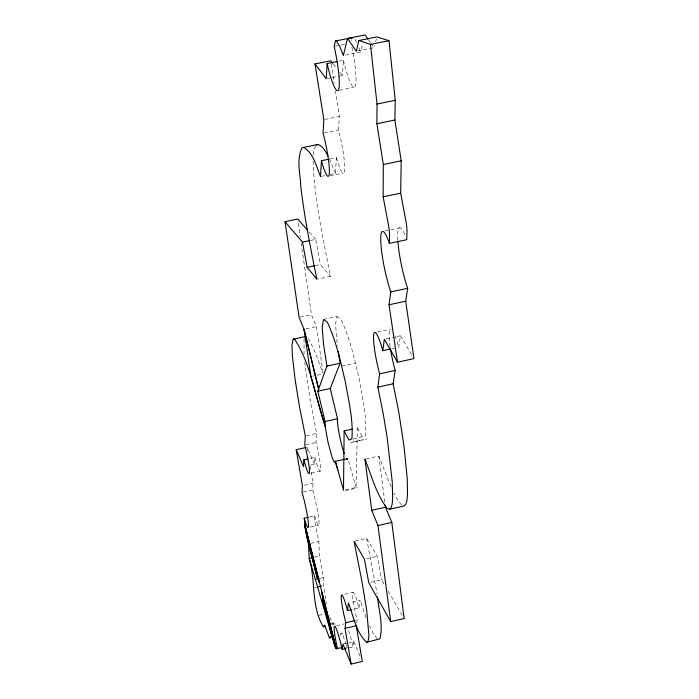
<?xml version="1.0" encoding="UTF-8"?>
<svg xmlns="http://www.w3.org/2000/svg" width="699" height="699" viewBox="0 0 699 699"><rect width="100%" height="100%" fill="white"/><g stroke="black" fill="none" stroke-linecap="round" stroke-linejoin="round"><path stroke-width="0.52" stroke-dasharray="3.5 2.62" d="M313.117 161.198C314.367 200.089 323.165 238.272 330.435 276.358L317.914 279.023M345.594 489.781L356.088 487.43L357.381 428.024L354.323 428.705M309.447 517.015L314.664 515.845L314.865 520.475A19.485 1.887 77.3 0 0 315.301 523.778L318.849 541.524L319.478 556.072L323.357 577.627L323.628 585.57L326.267 603.709M314.664 515.845A22.814 2.228 77.4 0 0 319.015 521.043A22.814 2.228 77.4 0 0 312.628 489.85L313.1 483.28L311.125 471.642M310.478 465.062L314.463 464.18L314.961 457.329L308.932 458.666M314.961 457.329A21.669 2.246 77.5 0 0 320.649 469.815A21.669 2.246 77.5 0 0 316.018 442.519L316.673 433.424L310.906 404.372L305.253 366.494M330.024 174.575L335.319 173.483L336.455 157.625L329.447 159.066M336.455 157.625A29.777 4.159 78.5 0 0 344.59 169.656A29.777 4.159 78.5 0 0 338.438 130.014L339.408 116.445L335.406 90.748M340.334 75.903L342.344 75.501L343.436 60.271L339.364 61.093M304.074 338.788L304.021 354.157M313.309 155.029L313.781 150.774L315.73 145.776M349.089 647.842L353.039 646.924L353.869 641.516L348.888 642.669M356.691 622.94L357.128 620.118A22.324 2.359 77.1 0 1 352.654 593.18A22.324 2.359 77.1 0 1 358.989 607.885L351.658 609.58M358.989 607.885L360.134 600.371L350.601 602.564M392.34 348.591L398.701 347.211L400.44 335.773L395.416 336.857M323.55 319.408L336.997 316.525L335.511 324.249L337.442 346.136M351.256 40.568L351.457 39.59M357.32 51.01L374.07 47.646L374.594 45.688M375.643 41.783L376.42 38.856M345.332 55.116L360.466 52.076L362.659 44.02M331.483 624.836L333.528 624.364L334.856 622.634L335.616 624.618M339.784 635.505L342.292 633.041L345.988 644.426M353.117 439.129L365.446 435.87C367.167 416.691 362.362 397.731 359.181 378.945C354.349 358.701 350.068 338.054 340.894 319.233L336.997 316.525M343.908 643.831L347.892 642.905M345.507 647.545L347.63 647.056M318.613 615.391L324.651 614.002M330.741 623.587L334.856 622.634M336.577 625.701L344.397 623.892M340.195 633.53L342.292 633.041M320.291 578.326L323.357 577.627M314.498 587.658L316.525 587.195M370.741 582.346L381.584 579.855L384.336 584.574M344.764 594.22L353.056 592.315M355.109 541.052L366.617 538.44L377.294 556.343L381.584 579.855M314.349 557.234L319.478 556.072M366.416 558.824L377.294 556.343M310.356 527.037L318.788 525.132M310.548 543.403L318.849 541.524M304.336 485.237L313.1 483.28M303.069 491.991L312.628 489.85M345.175 490.663L357.844 487.823M353.196 441.917L366.748 438.911M350.426 442.712L363.847 439.732M344.773 459.217L347.91 458.518L356.088 487.43M345.411 460.082L347.49 459.619M365.909 458.937L378.841 456.063L391.65 488.278M311.195 473.101L320.317 471.074M306.345 435.704L316.673 433.424M305.795 444.774L316.018 442.519M386.364 338.823L394.411 337.075M341.645 366.11L355.459 363.113M312.977 376.132L316.044 375.468M317.066 375.241L322.169 374.131M300.142 317.128L311.439 314.707L316.446 326.599L323.043 372.838M306.092 328.827L316.446 326.599M377.434 332.016L389.99 329.308M315.301 265.637L320.387 264.563L330.435 276.358M310.671 240.421L315.773 239.346L320.387 264.563M384.957 230.985L389.998 229.919M391.012 229.709L400.099 227.795M321.566 176.331L324.738 175.667M329.945 175.816L343.087 173.099M324.878 119.407L339.408 116.445M324.074 132.95L338.438 130.014M339.382 90.285L353.825 87.366M327.246 78.541L331.274 77.729M332.278 77.528L339.33 76.104M335.205 46.239L346.765 43.923M377.172 638.764L373.528 633.923L369.439 625.823M309.264 232.033L315.773 239.346M401.645 505.106L398.587 501.515L393.913 493.092M333.309 64.046L336.542 68.135M339.766 72.224L342.344 75.501M368.696 40.026L370.487 42.569M371.09 43.417L374.07 47.646M354.9 39.284L356.708 42.622M400.44 335.773L412.34 355.87M308.311 338.447L314.218 350.077L322.842 372.943M388.19 591.171L404.153 618.51M357.381 428.024L362.388 437.076M329.622 616.99L333.528 624.364M346.285 645.142L346.564 645.736A19.834 1.94 77.1 0 0 346.826 646.226M329.474 158.839L335.319 173.483M314.463 464.18L307.001 447.29L307.892 452.585M353.869 641.516L360.186 656.466M366.014 617.584L360.134 600.371M358.849 47.707L360.466 52.076M366.617 538.44L377.076 593.835M310.225 466.347L310.941 470.584M331.23 63.985L334.236 83.251M298.316 223.339L300.325 237.319M301.094 242.693L311.439 314.707M378.841 456.063L384.922 502.957M304.799 362.475L305.14 365.49M390.182 346.765A30.669 4.491 77.8 0 1 391.16 329.159M394.926 335.695A30.669 4.491 77.8 0 1 398.701 347.211M397.836 240.246A37.283 5.933 78.1 0 1 405.324 235.904M351.877 47.217A36.331 5.47 78.9 0 1 354.917 86.781A36.331 5.47 78.9 0 1 343.436 60.271M348.626 630.542A23.443 2.324 77 0 1 353.039 646.924M347.91 458.518A21.608 2.508 77.5 0 1 344.939 455.661"/><path stroke-width="1.05" d="M352.287 429.151L344.135 430.951L349.002 440.047L351.912 438.867C353.371 419.671 348.583 400.745 345.358 381.96C340.544 361.706 336.263 341.068 327.298 322.152L323.55 319.408L322.204 327.106L323.427 343.637L326.949 366.084L317.835 391.213L325.061 421.488L325.385 427.709L328.146 442.965L332.112 457.286A21.625 2.394 77.5 0 0 335.004 462.397L335.389 461.305L344.773 459.217M397.897 241.286A37.283 5.933 78.1 0 0 407.674 288.32L405.708 301.199L413.965 358.604L397.495 362.196L389.037 304.781L390.776 291.937A37.318 5.662 78.1 0 1 380.745 240.613A37.318 5.662 78.1 0 1 389.43 243.366L389.544 233.903A32.399 4.945 78.3 0 0 388.967 227.717L383.139 196.803L383.314 164.518L376.883 123.714L377.023 104.029L370.479 44.43L358.902 40.507L356.272 51.219L347.586 38.454L365.114 34.95L368.102 39.179M344.135 430.951L343.497 490.252L335.389 461.305M389.43 243.366L406.766 239.696L406.993 230.224A32.372 5.181 78.4 0 0 406.442 224.029L400.676 193.142L401.191 160.814L394.891 120.027L395.241 100.315L389.011 40.708L376.944 36.898L358.902 40.507M308.399 517.251L304.222 518.195L305.113 527.369L308.469 543.874L317.267 577.837L306.826 536.386L317.573 577.898L305.856 531.546L318.054 578.755L305.113 527.369L318.665 580.353M307.927 458.894L303.908 459.785L303.506 466.609L296.21 449.675L306.022 447.509M328.443 159.276L321.435 160.718L320.509 176.55C316.289 166.511 313.668 153.116 303.584 147.402L301.959 148.013C296.166 159.748 300.456 173.911 300.753 186.423C304.502 217.616 310.609 248.468 316.874 279.242L307.158 267.368L302.501 242.134L285.035 221.688L297.695 219.04L307.822 230.417M337.32 61.503L327.132 63.548L326.241 78.751L314.996 63.932L330.732 60.769L332.672 63.225M346.127 648.532L342.178 649.45L342.912 644.059L351.16 664.05L362.292 661.455L356.263 625.762L345.044 628.366L351.16 664.05M345.044 628.366L345.813 622.73A22.342 2.246 77.1 0 1 341.269 595.793A22.342 2.246 77.1 0 1 347.473 610.542L351.658 609.58M347.473 610.542L348.486 603.054C353.449 616.291 356.132 632.333 366.591 642.311L379.88 638.86C383.41 625.186 378.806 610.681 377.556 596.911M385.201 505.089L385.481 507.221L391.816 522.433L404.153 618.51L390.715 621.629L377.967 525.561L371.763 510.314L364.913 459.164C371.658 475.731 376.053 494.036 387.185 508.365L389.465 509.291L391.108 507.745L392.165 503.979L392.672 498.238L392.253 481.917L387.194 437.915L383.48 415.127L377.844 387.132L379.644 373.834A30.695 4.281 77.7 0 1 373.677 334.69A30.695 4.281 77.7 0 1 382.799 350.662L390.217 349.054M382.799 350.662L384.345 339.26L397.495 362.196M389.465 509.291L404.022 506.006L405.761 504.442L406.897 500.659L407.491 494.901L407.229 478.553L403.996 446.207L398.736 411.763L393.126 383.777L395.162 370.453A30.669 4.491 77.8 0 1 390.488 348.81M342.178 649.45A23.451 2.211 77.1 0 0 334.646 626.155A23.451 2.211 77.1 0 0 337.434 648.55C335.232 651.451 332.838 636.955 331.78 635.478L309.22 558.405L308.469 543.874M347.586 38.454L343.314 55.518L339.635 46.047L336.446 41.075A31.866 4.675 78.8 0 0 335.354 41.171L334.148 46.449A36.365 5.216 78.9 0 1 338.587 89.69A36.365 5.216 78.9 0 1 327.132 63.548M304.947 336.665L293.143 339.207L291.972 345.096L292.427 356.665L295.258 380.518L299.513 406.862L305.306 435.931L304.773 445.001A21.686 2.141 77.5 0 1 309.474 472.306A21.686 2.141 77.5 0 1 303.908 459.785M344.196 453.599A21.608 2.508 77.5 0 1 337.512 418.745L330.26 388.504L340.072 363.235L338.264 351.475M313.318 557.47L309.22 558.405C315.887 580.747 310.819 606.295 323.322 626.723L324.563 625.011L329.404 637.907L332.523 637.182M351.973 38.2L352.279 37.781A31.831 4.91 78.9 0 1 353.423 37.676M329.404 637.907L331.78 635.478L322.903 600.555L332.741 638.79L322.833 599.087L334.402 644.076L322.58 596.972L335.424 646.881L322.143 594.342L335.983 648.2M366.591 642.311L367.735 641.682L368.522 639.48L368.889 635.496L366.774 610.856L362.038 581.918L354.061 541.288L364.441 559.27L368.766 582.8L390.715 621.629M316.193 145.095L317.905 144.466C323.121 146.056 325.498 151.762 328.084 156.104M337.434 648.55L342.274 647.431M325.655 613.774L327.665 613.303M328.679 624.058L330.741 623.587M323.322 626.723L325.358 626.252M345.813 622.73L355.066 620.59M315.179 579.497L319.268 578.562M317.538 586.959L321.601 586.033M371.763 510.314L385.481 507.221M377.967 525.561L391.816 522.433M325.061 421.488L337.512 418.745M379.644 373.834L395.162 370.453M317.835 391.213L330.26 388.504M377.844 387.132L393.126 383.777M326.949 366.084L340.072 363.235M389.037 304.781L405.708 301.199M390.776 291.937L407.674 288.32M307.158 267.368L314.279 265.856M302.501 242.134L309.648 240.631M383.139 196.803L400.676 193.142M383.314 164.518L401.191 160.814M376.883 123.714L394.891 120.027M303.584 147.402L317.905 144.466M377.023 104.029L395.241 100.315M370.479 44.43L389.011 40.708M335.677 40.944L352.628 37.563M293.143 339.207L294.471 339.024C311.466 364.747 315.031 397.355 325.227 425.953M335.302 461.541L337.809 469.938M325.315 426.879L310.941 376.578L304.021 329.273L299.111 317.346L285.035 221.688M321.557 591.38L336.236 648.689L304.581 523.848L319.373 582.582L304.738 524.949M318.665 388.924L304.021 329.273L318.613 389.072M296.21 449.675L302.396 485.674L302.012 492.227A22.831 2.123 77.4 0 1 308.425 523.429A22.831 2.123 77.4 0 1 304.222 518.195M314.996 63.932L323.847 119.616L323.052 133.16A29.804 3.958 78.5 0 1 329.334 172.819A29.804 3.958 78.5 0 1 321.435 160.718"/></g></svg>
